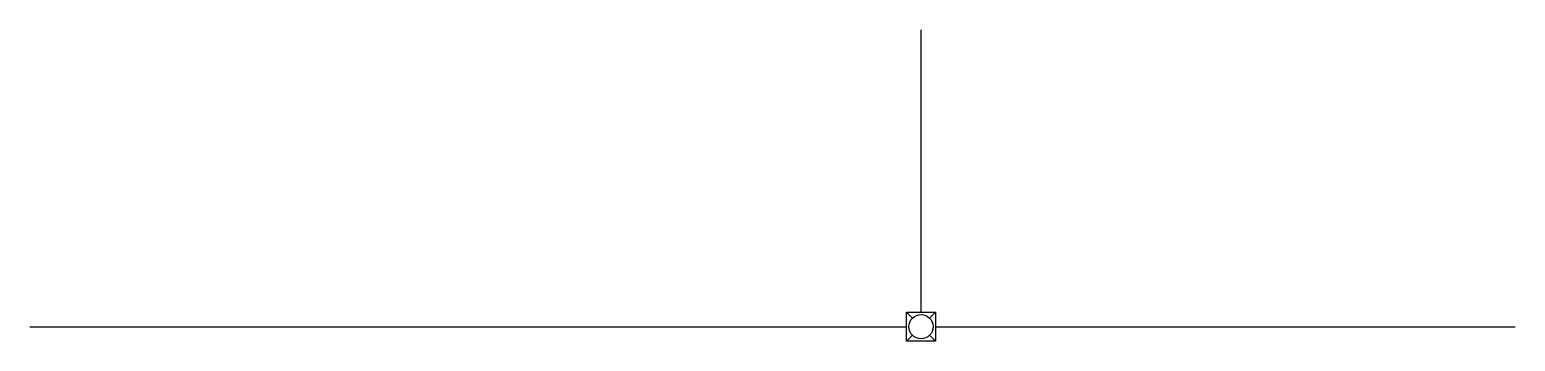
# Model space of a CAD drawing. Units: millimetres at full size, sheet at 1:100. Extents: x -15551 to 15061, y -3790 to 2633.
import ezdxf

# ---------------------------------------------------------------- set-up
doc = ezdxf.new("R2010")
doc.units = ezdxf.units.MM
doc.header["$LTSCALE"] = 100
doc.layers.add('0-0', color=7, linetype='Continuous')

msp = doc.modelspace()

# ---------------------------------------------------------------- linework, layer by layer
at = {"layer": '0-0'}
for p, q in [((2816.3, -3189.8), (2816.3, 2632.7)), ((2639.6, -3313.1), (2516.3, -3189.8)), ((2993, -3313.1), (3116.3, -3189.8)), ((-15551, -3489.8), (2516.3, -3489.8)), ((2639.6, -3666.5), (2516.3, -3789.8)), ((2993, -3666.5), (3116.3, -3789.8)), ((3116.3, -3489.8), (15061.2, -3489.8))]:
    msp.add_line(p, q, dxfattribs=at)
msp.add_lwpolyline([(3116.3, -3189.8), (3116.3, -3789.8), (2516.3, -3789.8), (2516.3, -3189.8)], close=True, dxfattribs=at)
msp.add_circle((2816.3, -3489.8), 250, dxfattribs=at)

doc.saveas('drawing.dxf')
